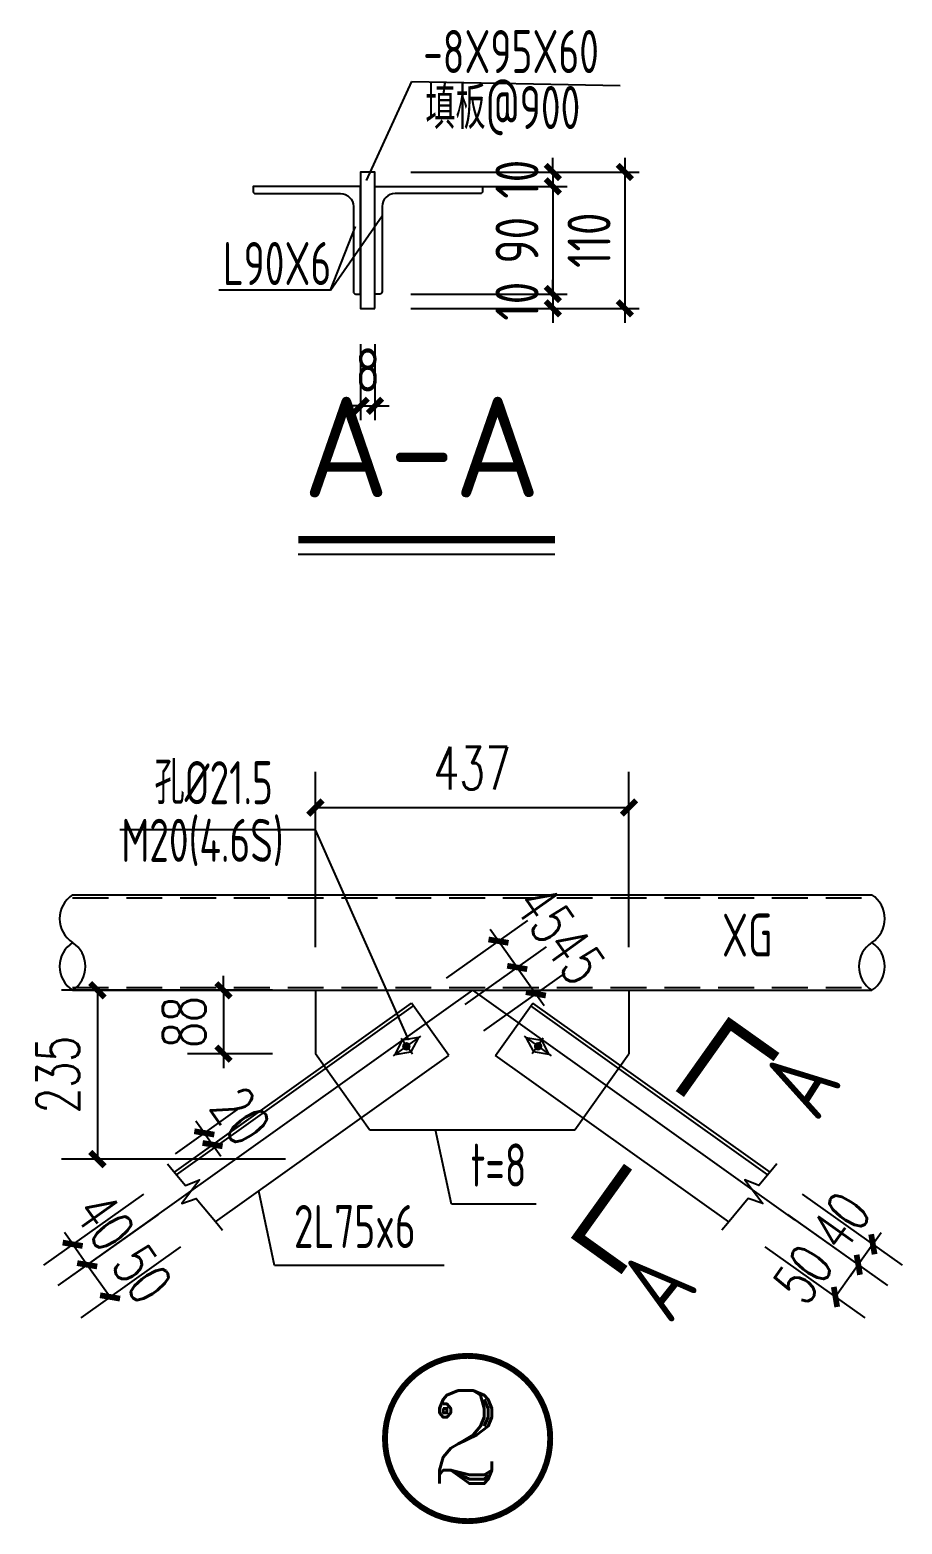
# Model space of a CAD drawing. Extents: x 180850 to 1399066, y 48356 to 327880.
# Drawn here: x 886463 to 898623, y 167920 to 188746 of the extents above; entities that cross this region are included whole.
import ezdxf
from ezdxf.enums import TextEntityAlignment as Align

# ---------------------------------------------------------------- set-up
doc = ezdxf.new("R2010")
doc.units = 0
doc.header["$LTSCALE"] = 1000
doc.linetypes.add('DASHED', pattern=[0.75, 0.5, -0.25])
for name, color, linetype in [('AXIS', 3, 'Continuous'), ('B 板', 11, 'Continuous'), ('DIM', 146, 'Continuous'), ('DOTE', 1, 'Continuous'), ('PUB_DIM', 3, 'Continuous'), ('PUB_TEXT', 7, 'Continuous'), ('SC', 3, 'Continuous'), ('TEXT', 7, 'Continuous'), ('THICK', 6, 'Continuous'), ('THIN', 7, 'Continuous'), ('XG', 6, 'Continuous'), ('型钢', 6, 'Continuous'), ('粗线', 5, 'Continuous')]:
    doc.layers.add(name, color=color, linetype=linetype)
doc.styles.add('_TCH_DIM_T3', font='SIMPLEX', dxfattribs={"width": 0.705882, "bigfont": 'GBCBIG'})
doc.styles.add('ROMANC', font='romant.shx', dxfattribs={"width": 0.8, "bigfont": '@1hztxt.shx'})
doc.styles.add('TSS-CTXT', font='tssdeng.shx', dxfattribs={"width": 0.8, "bigfont": 'gbcbig.shx'})
doc.styles.add('TSSD_Dimension', font='Tssdeng.shx', dxfattribs={"width": 0.8, "bigfont": 'hztxt.shx'})
doc.styles.add('TSSD_Label', font='tssdeng.shx', dxfattribs={"width": 0.7, "bigfont": 'hztxt.shx'})
doc.styles.add('TSSD_Norm', font='tssdeng.shx', dxfattribs={"bigfont": 'hztxt.shx'})
doc.dimstyles.new('TCH-200-10', dxfattribs={"dimtxt": 595, "dimasz": 200, "dimexe": 500, "dimexo": 600, "dimgap": 252.5, "dimtad": 1, "dimdec": 0, "dimlfac": 0.1, "dimzin": 0, "dimdsep": 46, "dimtxsty": '_TCH_DIM_T3', "dimblk": 'ARCHTICK', "dimcen": 0.09, "dimclrd": 124, "dimclre": 124, "dimclrt": 7, "dimazin": 2, "dimtfac": 1, "dimtdec": 0, "dimtix": 1, "dimtmove": 2, "dimatfit": 3, "dimfxl": 1, "dimtolj": 1, "dimtzin": 0, "dimarcsym": 0})
doc.dimstyles.new('TSSD_20_200', dxfattribs={"dimtxt": 600, "dimasz": 200, "dimexe": 200, "dimexo": 500, "dimgap": 200, "dimtad": 1, "dimdec": 0, "dimlfac": 0.05, "dimzin": 0, "dimdsep": 46, "dimtxsty": 'TSSD_Dimension', "dimblk": 'ARCHTICK', "dimblk1": 'ARCHTICK', "dimblk2": 'ARCHTICK', "dimcen": 0, "dimdle": 200, "dimclrt": 7, "dimadec": 0, "dimazin": 0, "dimtfac": 1, "dimtdec": 0, "dimtix": 1, "dimtmove": 2, "dimatfit": 3, "dimfxl": 1, "dimtolj": 1, "dimtzin": 0, "dimarcsym": 0})

# ---------------------------------------------------------------- blocks, each defined once
blk = doc.blocks.new('_ArchTick')
at = {"color": 0, "linetype": 'ByBlock', "const_width": 0.4}
blk.add_lwpolyline([(-0.5, -0.5), (0.5, 0.5)], dxfattribs=at)
blk = doc.blocks.new('*D1778')
at = {"layer": 'Defpoints', "color": 0, "transparency": 16777216}
for p in [(891074, 184864), (891274, 184864), (891274, 183506)]:
    blk.add_point(p, dxfattribs=at)
at = {"layer": 'DIM', "color": 0, "lineweight": -2, "transparency": 16777216}
for p, q in [((891074, 184364), (891074, 183306)), ((891274, 184364), (891274, 183306)), ((891074, 183506), (890874, 183506)), ((891074, 183506), (891274, 183506)), ((891274, 183506), (891474, 183506))]:
    blk.add_line(p, q, dxfattribs=at)
at = {"layer": 'DIM', "color": 0, "lineweight": -2, "transparency": 16777216, "xscale": 200, "yscale": 200, "zscale": 200}
blk.add_blockref('_ArchTick', (891074, 183506), dxfattribs=at)
at = {"layer": 'DIM', "color": 0, "lineweight": -2, "transparency": 16777216, "xscale": 200, "yscale": 200, "zscale": 200, "rotation": 180}
blk.add_blockref('_ArchTick', (891274, 183506), dxfattribs=at)
at = {"layer": 'DIM', "color": 7, "transparency": 16777216, "insert": (891174, 184006), "char_height": 600, "attachment_point": 5, "style": 'TSSD_Dimension'}
blk.add_mtext('\\A1;8', dxfattribs=at)
blk = doc.blocks.new('*D1779')
at = {"layer": 'Defpoints', "color": 0, "transparency": 16777216}
for p in [(891274, 186764), (891274, 186564), (893754, 186564)]:
    blk.add_point(p, dxfattribs=at)
at = {"layer": 'DIM', "color": 0, "lineweight": -2, "transparency": 16777216}
for p, q in [((893754, 186764), (893754, 186964)), ((891774, 186764), (893954, 186764)), ((893754, 186764), (893754, 186564)), ((891774, 186564), (893954, 186564)), ((893754, 186564), (893754, 186364))]:
    blk.add_line(p, q, dxfattribs=at)
at = {"layer": 'DIM', "color": 0, "lineweight": -2, "transparency": 16777216, "xscale": 200, "yscale": 200, "zscale": 200}
for p, rotation in [((893754, 186764), 270), ((893754, 186564), 90)]:
    blk.add_blockref('_ArchTick', p, dxfattribs=dict(at, rotation=rotation))
at = {"layer": 'DIM', "color": 7, "transparency": 16777216, "insert": (893254, 186664), "char_height": 600, "attachment_point": 5, "rotation": 90, "style": 'TSSD_Dimension'}
blk.add_mtext('\\A1;10', dxfattribs=at)
blk = doc.blocks.new('*D1780')
at = {"layer": 'Defpoints', "color": 0, "transparency": 16777216}
for p in [(891274, 186564), (891274, 185064), (893754, 185064)]:
    blk.add_point(p, dxfattribs=at)
at = {"layer": 'DIM', "color": 0, "lineweight": -2, "transparency": 16777216}
for p, q in [((893754, 186764), (893754, 184864)), ((891774, 186564), (893954, 186564)), ((891774, 185064), (893954, 185064))]:
    blk.add_line(p, q, dxfattribs=at)
at = {"layer": 'DIM', "color": 0, "lineweight": -2, "transparency": 16777216, "xscale": 200, "yscale": 200, "zscale": 200}
for p, rotation in [((893754, 186564), 90), ((893754, 185064), 270)]:
    blk.add_blockref('_ArchTick', p, dxfattribs=dict(at, rotation=rotation))
at = {"layer": 'DIM', "color": 7, "transparency": 16777216, "insert": (893254, 185814), "char_height": 600, "attachment_point": 5, "rotation": 90, "style": 'TSSD_Dimension'}
blk.add_mtext('\\A1;90', dxfattribs=at)
blk = doc.blocks.new('*D1781')
at = {"layer": 'Defpoints', "color": 0, "transparency": 16777216}
for p in [(891274, 185064), (891274, 184864), (893754, 184864)]:
    blk.add_point(p, dxfattribs=at)
at = {"layer": 'DIM', "color": 0, "lineweight": -2, "transparency": 16777216}
for p, q in [((893754, 185064), (893754, 185264)), ((891774, 185064), (893954, 185064)), ((893754, 185064), (893754, 184864)), ((891774, 184864), (893954, 184864)), ((893754, 184864), (893754, 184664))]:
    blk.add_line(p, q, dxfattribs=at)
at = {"layer": 'DIM', "color": 0, "lineweight": -2, "transparency": 16777216, "xscale": 200, "yscale": 200, "zscale": 200}
for p, rotation in [((893754, 185064), 270), ((893754, 184864), 90)]:
    blk.add_blockref('_ArchTick', p, dxfattribs=dict(at, rotation=rotation))
at = {"layer": 'DIM', "color": 7, "transparency": 16777216, "insert": (893254, 184964), "char_height": 600, "attachment_point": 5, "rotation": 90, "style": 'TSSD_Dimension'}
blk.add_mtext('\\A1;10', dxfattribs=at)
blk = doc.blocks.new('*D1782')
at = {"layer": 'Defpoints', "color": 0, "transparency": 16777216}
for p in [(891274, 186764), (891274, 184864), (894758, 184864)]:
    blk.add_point(p, dxfattribs=at)
at = {"layer": 'DIM', "color": 0, "lineweight": -2, "transparency": 16777216}
for p, q in [((894758, 186964), (894758, 184664)), ((891774, 186764), (894958, 186764)), ((891774, 184864), (894958, 184864))]:
    blk.add_line(p, q, dxfattribs=at)
at = {"layer": 'DIM', "color": 0, "lineweight": -2, "transparency": 16777216, "xscale": 200, "yscale": 200, "zscale": 200}
for p, rotation in [((894758, 186764), 90), ((894758, 184864), 270)]:
    blk.add_blockref('_ArchTick', p, dxfattribs=dict(at, rotation=rotation))
at = {"layer": 'DIM', "color": 7, "transparency": 16777216, "insert": (894258, 185814), "char_height": 600, "attachment_point": 5, "rotation": 90, "style": 'TSSD_Dimension'}
blk.add_mtext('\\A1;110', dxfattribs=at)
blk = doc.blocks.new('详图编号')
at = {"layer": 'PUB_DIM', "lineweight": -3, "const_width": 50}
for points in [[(700, 0, 1), (-700, 0)], [(-700, 0, 1), (700, 0)]]:
    blk.add_lwpolyline(points, format="xyb", dxfattribs=at)
at = {"layer": 'PUB_TEXT', "lineweight": -3, "style": 'ROMANC', "width": 0.888889}
blk.add_attdef('A', text='', height=788, dxfattribs=at).set_placement((-333, -382), (300, -382), align=Align.FIT)
blk = doc.blocks.new('*D1785')
at = {"layer": 'AXIS', "color": 124, "lineweight": -2, "transparency": 16777216}
for p, q in [((888046, 172520), (886652, 171530)), ((888249, 172235), (886855, 171245)), ((887060, 171820), (886944, 171983)), ((887060, 171820), (887262, 171534)), ((887262, 171534), (887378, 171371))]:
    blk.add_line(p, q, dxfattribs=at)
at = {"layer": 'Defpoints', "color": 0, "transparency": 16777216}
for p in [(888535, 172867, 101462), (888738, 172582, 101464), (887262, 171534)]:
    blk.add_point(p, dxfattribs=at)
at = {"layer": 'AXIS', "color": 124, "lineweight": -2, "transparency": 16777216, "xscale": 200, "yscale": 200, "zscale": 200}
for p, rotation in [((887060, 171820), 305.3774153903356), ((887262, 171534), 125.3774153903356)]:
    blk.add_blockref('_ArchTick', p, dxfattribs=dict(at, rotation=rotation))
at = {"layer": 'AXIS', "color": 7, "transparency": 16777216, "insert": (887508, 172138), "char_height": 595, "attachment_point": 5, "rotation": 305.3774, "style": '_TCH_DIM_T3'}
blk.add_mtext('\\A1;40', dxfattribs=at)
blk = doc.blocks.new('*D1786')
at = {"layer": 'AXIS', "color": 124, "lineweight": -2, "transparency": 16777216}
for p, q in [((888245, 172232), (886855, 171245)), ((888563, 171783), (887173, 170796)), ((887262, 171534), (887581, 171086))]:
    blk.add_line(p, q, dxfattribs=at)
at = {"layer": 'Defpoints', "color": 0, "transparency": 16777216}
for p in [(888734, 172579, 101462), (889053, 172131, 101465), (887581, 171086)]:
    blk.add_point(p, dxfattribs=at)
at = {"layer": 'AXIS', "color": 124, "lineweight": -2, "transparency": 16777216, "xscale": 200, "yscale": 200, "zscale": 200}
for p, rotation in [((887262, 171534), 125.3774153904201), ((887581, 171086), 305.3774153904201)]:
    blk.add_blockref('_ArchTick', p, dxfattribs=dict(at, rotation=rotation))
at = {"layer": 'AXIS', "color": 7, "transparency": 16777216, "insert": (888029, 171404), "char_height": 595, "attachment_point": 5, "rotation": 305.3774, "style": '_TCH_DIM_T3'}
blk.add_mtext('\\A1;50', dxfattribs=at)
blk = doc.blocks.new('*D1787')
at = {"layer": 'AXIS', "color": 124, "lineweight": -2, "transparency": 16777216}
for p, q in [((889385, 173720), (888487, 173082)), ((889501, 173557), (888603, 172919)), ((888895, 173372), (888779, 173535)), ((888895, 173372), (889010, 173209)), ((889010, 173209), (889126, 173046))]:
    blk.add_line(p, q, dxfattribs=at)
at = {"layer": 'Defpoints', "color": 0, "transparency": 16777216}
for p in [(889874, 174068, 102970), (889990, 173905, 102971), (889010, 173209)]:
    blk.add_point(p, dxfattribs=at)
at = {"layer": 'AXIS', "color": 124, "lineweight": -2, "transparency": 16777216, "xscale": 200, "yscale": 200, "zscale": 200}
for p, rotation in [((888895, 173372), 305.4123468731784), ((889010, 173209), 125.4123468731784)]:
    blk.add_blockref('_ArchTick', p, dxfattribs=dict(at, rotation=rotation))
at = {"layer": 'AXIS', "color": 7, "transparency": 16777216, "insert": (889401, 173609), "char_height": 595, "attachment_point": 5, "rotation": 305.4123, "style": '_TCH_DIM_T3'}
blk.add_mtext('\\A1;20', dxfattribs=at)
blk = doc.blocks.new('*D1794')
at = {"layer": 'AXIS', "color": 124, "lineweight": -2, "transparency": 16777216}
for p, q in [((889844, 175360), (888662, 175360)), ((889162, 175360), (889162, 175560)), ((889162, 175360), (889162, 174476)), ((889844, 174476), (888662, 174476)), ((889162, 174476), (889162, 174276))]:
    blk.add_line(p, q, dxfattribs=at)
at = {"layer": 'Defpoints', "color": 0, "transparency": 16777216}
for p in [(890444, 175360, 103849), (889162, 174476), (890444, 174476, 103563)]:
    blk.add_point(p, dxfattribs=at)
at = {"layer": 'AXIS', "color": 124, "lineweight": -2, "transparency": 16777216, "xscale": 200, "yscale": 200, "zscale": 200}
for p, rotation in [((889162, 175360), 270), ((889162, 174476), 90)]:
    blk.add_blockref('_ArchTick', p, dxfattribs=dict(at, rotation=rotation))
at = {"layer": 'AXIS', "color": 7, "transparency": 16777216, "insert": (888612, 174918), "char_height": 595, "attachment_point": 5, "rotation": 90, "style": '_TCH_DIM_T3'}
blk.add_mtext('\\A1;88', dxfattribs=at)
blk = doc.blocks.new('*D1788')
at = {"layer": 'AXIS', "color": 124, "lineweight": -2, "transparency": 16777216}
for p, q in [((890444, 175960), (890444, 178407)), ((894815, 175960), (894815, 178407)), ((890444, 177907), (894815, 177907))]:
    blk.add_line(p, q, dxfattribs=at)
at = {"layer": 'Defpoints', "color": 0, "transparency": 16777216}
for p in [(894815, 177907), (890444, 175360, 103849), (894815, 175360, 103849)]:
    blk.add_point(p, dxfattribs=at)
at = {"layer": 'AXIS', "color": 124, "lineweight": -2, "transparency": 16777216, "xscale": 200, "yscale": 200, "zscale": 200, "rotation": 180}
blk.add_blockref('_ArchTick', (890444, 177907), dxfattribs=at)
at = {"layer": 'AXIS', "color": 124, "lineweight": -2, "transparency": 16777216, "xscale": 200, "yscale": 200, "zscale": 200}
blk.add_blockref('_ArchTick', (894815, 177907), dxfattribs=at)
at = {"layer": 'AXIS', "color": 7, "transparency": 16777216, "insert": (892630, 178457), "char_height": 595, "attachment_point": 5, "style": '_TCH_DIM_T3'}
blk.add_mtext('\\A1;437', dxfattribs=at)
blk = doc.blocks.new('*D1789')
at = {"layer": 'AXIS', "color": 124, "lineweight": -2, "transparency": 16777216}
for p, q in [((889274, 175360), (886904, 175360)), ((887404, 175360), (887404, 173008)), ((890027, 173008), (886904, 173008))]:
    blk.add_line(p, q, dxfattribs=at)
at = {"layer": 'Defpoints', "color": 0, "transparency": 16777216}
for p in [(889874, 175360, 103849), (887404, 173008), (890627, 173008, 102975)]:
    blk.add_point(p, dxfattribs=at)
at = {"layer": 'AXIS', "color": 124, "lineweight": -2, "transparency": 16777216, "xscale": 200, "yscale": 200, "zscale": 200}
for p, rotation in [((887404, 175360), 90), ((887404, 173008), 270)]:
    blk.add_blockref('_ArchTick', p, dxfattribs=dict(at, rotation=rotation))
at = {"layer": 'AXIS', "color": 7, "transparency": 16777216, "insert": (886854, 174184), "char_height": 595, "attachment_point": 5, "rotation": 90, "style": '_TCH_DIM_T3'}
blk.add_mtext('\\A1;235', dxfattribs=at)
blk = doc.blocks.new('*D1790')
at = {"layer": 'AXIS', "color": 124, "lineweight": -2, "transparency": 16777216}
for p, q in [((892272, 175530), (893404, 176334)), ((892996, 176045), (892880, 176208)), ((893257, 175678), (892996, 176045)), ((892532, 175163), (893664, 175967)), ((893257, 175678), (893373, 175515))]:
    blk.add_line(p, q, dxfattribs=at)
at = {"layer": 'Defpoints', "color": 0, "transparency": 16777216}
for p in [(892996, 176045), (891783, 175183, 102714), (892043, 174816, 103506)]:
    blk.add_point(p, dxfattribs=at)
at = {"layer": 'AXIS', "color": 124, "lineweight": -2, "transparency": 16777216, "xscale": 200, "yscale": 200, "zscale": 200}
for p, rotation in [((892996, 176045), 305.3774153900254), ((893257, 175678), 125.3774153900254)]:
    blk.add_blockref('_ArchTick', p, dxfattribs=dict(at, rotation=rotation))
at = {"layer": 'AXIS', "color": 7, "transparency": 16777216, "insert": (893643, 176427), "char_height": 595, "attachment_point": 5, "rotation": 305.3774, "style": '_TCH_DIM_T3'}
blk.add_mtext('\\A1;45', dxfattribs=at)
blk = doc.blocks.new('*D1791')
at = {"layer": 'AXIS', "color": 124, "lineweight": -2, "transparency": 16777216}
for p, q in [((892532, 175163), (893664, 175967)), ((893257, 175678), (893141, 175841)), ((892793, 174796), (893925, 175600)), ((893257, 175678), (893517, 175311)), ((893517, 175311), (893633, 175148))]:
    blk.add_line(p, q, dxfattribs=at)
at = {"layer": 'Defpoints', "color": 0, "transparency": 16777216}
for p in [(893517, 175311), (892043, 174816, 103506), (892304, 174449, 102718)]:
    blk.add_point(p, dxfattribs=at)
at = {"layer": 'AXIS', "color": 124, "lineweight": -2, "transparency": 16777216, "xscale": 200, "yscale": 200, "zscale": 200}
for p, rotation in [((893257, 175678), 305.3774153909487), ((893517, 175311), 125.3774153909487)]:
    blk.add_blockref('_ArchTick', p, dxfattribs=dict(at, rotation=rotation))
at = {"layer": 'AXIS', "color": 7, "transparency": 16777216, "insert": (894067, 175847), "char_height": 595, "attachment_point": 5, "rotation": 305.3774, "style": '_TCH_DIM_T3'}
blk.add_mtext('\\A1;45', dxfattribs=at)
blk = doc.blocks.new('*D1792')
at = {"layer": 'AXIS', "color": 124, "lineweight": -2, "transparency": 16777216}
for p, q in [((897229, 172520), (898623, 171530)), ((897026, 172235), (898420, 171245)), ((898215, 171820), (898012, 171534)), ((898215, 171820), (898331, 171983)), ((898012, 171534), (897897, 171371))]:
    blk.add_line(p, q, dxfattribs=at)
at = {"layer": 'Defpoints', "color": 0, "transparency": 16777216}
for p in [(896739, 172867, 101462), (896537, 172582, 101464), (898012, 171534)]:
    blk.add_point(p, dxfattribs=at)
at = {"layer": 'AXIS', "color": 124, "lineweight": -2, "transparency": 16777216, "xscale": 200, "yscale": 200, "zscale": 200}
for p, rotation in [((898215, 171820), 234.6225846096644), ((898012, 171534), 54.62258460966439)]:
    blk.add_blockref('_ArchTick', p, dxfattribs=dict(at, rotation=rotation))
at = {"layer": 'AXIS', "color": 7, "transparency": 16777216, "insert": (897767, 172138), "char_height": 595, "attachment_point": 5, "rotation": 54.6226, "style": '_TCH_DIM_T3'}
blk.add_mtext('\\A1;40', dxfattribs=at)
blk = doc.blocks.new('*D1793')
at = {"layer": 'AXIS', "color": 124, "lineweight": -2, "transparency": 16777216}
for p, q in [((897030, 172232), (898420, 171245)), ((896711, 171783), (898102, 170796)), ((898012, 171534), (897694, 171086))]:
    blk.add_line(p, q, dxfattribs=at)
at = {"layer": 'Defpoints', "color": 0, "transparency": 16777216}
for p in [(896541, 172579, 101462), (896222, 172131, 101465), (897694, 171086)]:
    blk.add_point(p, dxfattribs=at)
at = {"layer": 'AXIS', "color": 124, "lineweight": -2, "transparency": 16777216, "xscale": 200, "yscale": 200, "zscale": 200}
for p, rotation in [((898012, 171534), 54.62258460957983), ((897694, 171086), 234.6225846095798)]:
    blk.add_blockref('_ArchTick', p, dxfattribs=dict(at, rotation=rotation))
at = {"layer": 'AXIS', "color": 7, "transparency": 16777216, "insert": (897246, 171404), "char_height": 595, "attachment_point": 5, "rotation": 54.6226, "style": '_TCH_DIM_T3'}
blk.add_mtext('\\A1;50', dxfattribs=at)

msp = doc.modelspace()

# ---------------------------------------------------------------- linework, layer by layer
for p, q in [((890443.91, 175360.48, 281.85), (890443.91, 174476.34, -4.52)), ((894815.21, 175360.48, 281.85), (894815.21, 174476.34, -4.52)), ((891907.08, 174719.4, -2.26), (891527.75, 174447.59, -2.26)), ((891554.84, 174467.01, -2.26), (891659.17, 174664.79, -2.26)), ((891639.75, 174691.88, -2.26), (891795.08, 174475.12, -2.26)), ((891879.99, 174699.99, -2.26), (891659.17, 174664.79, -2.26)), ((891879.99, 174699.99, -2.26), (891775.66, 174502.21, -2.26)), ((893352.04, 174719.4, -2.26), (893731.38, 174447.59, -2.26)), ((893379.14, 174699.99, -2.26), (893599.95, 174664.79, -2.26)), ((893379.14, 174699.99, -2.26), (893483.46, 174502.21, -2.26)), ((893619.37, 174691.88, -2.26), (893464.05, 174475.12, -2.26)), ((893704.28, 174467.01, -2.26), (893599.95, 174664.79, -2.26)), ((891197.2, 173416.85), (890443.91, 174476.34, -4.52)), ((891554.84, 174467.01, -2.26), (891775.66, 174502.21, -2.26)), ((893704.28, 174467.01, -2.26), (893483.46, 174502.21, -2.26)), ((894061.93, 173416.85), (894815.21, 174476.34, -4.52)), ((891197.2, 173416.85), (894061.93, 173416.85))]:
    msp.add_line(p, q)
at = {"const_width": 50, "elevation": -2.26}
for points in [[(891734.74, 174602.58, 1), (891687.45, 174555.6, 1.00295918), (891734.74, 174602.58)], [(893524.38, 174602.58, -1), (893571.67, 174555.6, -1.00295918), (893524.38, 174602.58)]]:
    msp.add_lwpolyline(points, format="xyb", dxfattribs=at)
at = {"layer": 'AXIS'}
for p, q in [((890446.65, 177597.23, -1266.06), (887716.65, 177597.23, -1266.06)), ((891747.91, 174663.79, -1266.06), (890446.65, 177597.23, -1266.06)), ((892339.14, 172379.59, -100970.55), (892119.72, 173416.85)), ((889875.27, 171523.64, -103043.88), (889655.86, 172560.9, -2073.33)), ((893519.99, 172379.59, -100970.55), (892339.14, 172379.59, -100970.55)), ((892236.97, 171523.64, -103043.88), (889875.27, 171523.64, -103043.88))]:
    msp.add_line(p, q, dxfattribs=at)
at = {"layer": 'B 板'}
msp.add_lwpolyline([(891273.77, 184864.4), (891273.77, 186764.4), (891073.77, 186764.4), (891073.77, 184864.4)], close=True, dxfattribs=at)
at = {"layer": 'DIM'}
for p, q in [((891157.54, 186647.45), (891789.49, 188027.86)), ((891789.49, 188027.86), (894693.55, 187972.32)), ((890652.7, 185120.14), (891373.77, 186156.34)), ((890652.7, 185120.14), (891000.41, 186006.13)), ((890652.7, 185120.14), (889096.57, 185120.14))]:
    msp.add_line(p, q, dxfattribs=at)
at = {"layer": 'DOTE'}
for p in [(888140.85, 172154.16, -2972.53), (897134.05, 172154.16, -2972.53)]:
    msp.add_line(p, (892637.45, 175360.48, -792.33), dxfattribs=at)
at = {"layer": 'SC', "extrusion": (0.0037, 0.008783, 0.999955)}
for p, q in [((888477.67, 172826.14, -2396.47), (891782.53, 175182.69, -794.08)), ((892303.59, 174448.88), (891782.53, 175182.69, -4.52)), ((892303.59, 174448.88), (891782.53, 175182.69, -4.52)), ((888509.08, 172788.16, -2385.83), (891810.99, 175142.61, -784.88)), ((889052.71, 172130.82, -2365.78), (892303.59, 174448.88, -789.57))]:
    msp.add_line(p, q, dxfattribs=at)
at = {"layer": 'SC', "extrusion": (-0.0037, 0.008783, 0.999955)}
for p, q in [((892955.54, 174448.88), (893476.59, 175182.69, -4.52)), ((892955.54, 174448.88), (893476.59, 175182.69, -4.52)), ((896781.46, 172826.14, -2396.47), (893476.59, 175182.69, -794.08)), ((896750.05, 172788.16, -2385.83), (893448.13, 175142.61, -784.88)), ((896206.42, 172130.82, -2365.78), (892955.54, 174448.88, -789.57))]:
    msp.add_line(p, q, dxfattribs=at)
at = {"layer": 'SC', "elevation": -2386.32}
for points in [[(888383.71, 172939.75), (888467.69, 172838.2), (888632.65, 172638.74), (888827.56, 172716.88), (888580.02, 172389.34), (888783.56, 172456.26), (889072.03, 172107.45), (889148.51, 172014.98)], [(896875.41, 172939.75), (896791.43, 172838.2), (896626.48, 172638.74), (896431.57, 172716.88), (896679.1, 172389.34), (896475.56, 172456.26), (896187.09, 172107.45), (896110.62, 172014.98)]]:
    msp.add_lwpolyline(points, dxfattribs=at)
at = {"layer": 'THICK', "linetype": 'ByBlock', "const_width": 100}
msp.add_lwpolyline([(890205.38, 181640.45), (893781.76, 181640.45)], dxfattribs=at)
at = {"layer": 'THIN', "linetype": 'ByBlock'}
msp.add_lwpolyline([(890205.38, 181440.45), (893781.76, 181440.45)], dxfattribs=at)
at = {"layer": 'XG'}
for p, q in [((887058.36, 176690.48, 281.85), (898200.76, 176690.48, 281.85)), ((887058.36, 175360.48, 281.85), (898200.76, 175360.48, 281.85))]:
    msp.add_line(p, q, dxfattribs=at)
at = {"layer": 'XG', "linetype": 'DASHED'}
for p, q in [((887058.36, 176650.48, 281.85), (898200.76, 176650.48, 281.85)), ((887058.36, 175400.48, 281.85), (898200.76, 175400.48, 281.85))]:
    msp.add_line(p, q, dxfattribs=at)
at = {"layer": 'XG'}
for centre, start, end in [((887273.38, 176357.98, 281.85), 122.890409, 237.109591), ((897985.74, 176357.98, 281.85), 302.890409, 57.109591), ((887273.38, 175692.98, 281.85), 122.890409, 237.109591), ((886843.33, 175692.98, 281.85), 302.890409, 57.109591), ((898415.79, 175692.98, 281.85), 122.890409, 237.109591), ((897985.74, 175692.98, 281.85), 302.890409, 57.109591)]:
    msp.add_arc(centre, 395.97, start, end, dxfattribs=at)
at = {"layer": '型钢'}
for points in [[(891073.77, 186564.4), (889573.77, 186564.4), (889573.77, 186497.73, 0.41421356), (889607.1, 186464.4), (890793.77, 186464.4, -0.41421356), (890973.77, 186284.4), (890973.77, 185097.73, 0.41421356), (891007.1, 185064.4), (891073.77, 185064.4)], [(891273.77, 186564.4), (892773.77, 186564.4), (892773.77, 186497.73, -0.41421356), (892740.43, 186464.4), (891553.77, 186464.4, 0.41421356), (891373.77, 186284.4), (891373.77, 185097.73, -0.41421356), (891340.43, 185064.4), (891273.77, 185064.4)]]:
    msp.add_lwpolyline(points, format="xyb", close=True, dxfattribs=at)
at = {"layer": '粗线', "linetype": 'ByBlock', "const_width": 140, "elevation": -110431.7}
for points in [[(895524.36, 173913.67), (896219.02, 174892.16), (896871.35, 174429.05)], [(894801.69, 172901.06), (894102.97, 171925.46), (894753.37, 171459.65)]]:
    msp.add_lwpolyline(points, dxfattribs=at)

# ---------------------------------------------------------------- block references
at = {"layer": 'PUB_DIM', "linetype": 'Continuous', "lineweight": -3}
ref = msp.add_blockref('详图编号', (892565.23, 169112.92, -110431.7), dxfattribs=dict(at, xscale=1.645714286714792, yscale=1.645714286714792, zscale=1.645714286714792))
ref.add_attrib('A', '2', dxfattribs={"layer": 'PUB_TEXT', "color": 7, "lineweight": -2, "height": 1296, "style": 'ROMANC', "width": 0.993464}).set_placement((892016.83, 168484.3, -110431.7), (893059.11, 168484.3, -110431.7), align=Align.FIT)

# ---------------------------------------------------------------- texts
at = {"layer": 'PUB_TEXT', "linetype": 'ByBlock', "style": 'TSS-CTXT', "width": 0.8}
for rotation, p in [(57.529437, (897199.41, 174067.31, -110431.7)), (51.488679, (895202.27, 171267.37, -110431.7))]:
    msp.add_text('A', height=1000, rotation=rotation, dxfattribs=at).set_placement(p, align=Align.MIDDLE_CENTER)
at = {"layer": 'TEXT', "linetype": 'ByBlock', "style": 'TSSD_Norm'}
msp.add_text('A-A', height=1400, dxfattribs=at).set_placement((890270, 181812.76), align=Align.BOTTOM_LEFT)
at = {"layer": 'TEXT', "style": 'TSSD_Label', "width": 0.7}
for s, p in [('孔%%c21.5', (888200.15, 177773.73, -1266.06)), ('M20(4.6S)', (887737.24, 176970.23, -1266.06)), ('t=8', (892607.82, 172443.93, -100970.55)), ('2L75x6', (890143.95, 171587.98, -103043.88))]:
    msp.add_text(s, height=600, dxfattribs=at).set_placement(p, align=Align.BOTTOM_LEFT)
msp.add_text('XG', height=600, dxfattribs=at).set_placement((896112.15, 175829.23, -34917.14))
at = {"layer": 'THIN', "style": 'TSSD_Dimension', "width": 0.7}
for s, p in [('-8X95X60', (891945.86, 188143.87)), ('填板@900', (891976.27, 187364.04)), ('L90X6', (889154.39, 185189.51))]:
    msp.add_text(s, height=600, dxfattribs=at).set_placement(p)

# ---------------------------------------------------------------- dimensions: what is measured, and where the dimension line sits
at = {"layer": 'AXIS'}
dim = msp.add_linear_dim(base=(894815.21, 177906.73, -103567.37), p1=(890443.91, 175360.48, 281.85), p2=(894815.21, 175360.48, 281.85), dimstyle='TCH-200-10', dxfattribs=at)
dim.commit()
dim.dimension.update_dxf_attribs({"geometry": '*D1788', "text_midpoint": (892629.56, 178456.73, -103567.37)})
for base, p2, angle, picture, middle in [((892996.26, 176044.52, -103507.88), (891782.53, 175182.69, -794.08), 125.377415, '*D1790', (893643.15, 176427.23, -103507.88)), ((893517.32, 175310.71, -103507.88), (892303.59, 174448.88, -789.57), 305.377415, '*D1791', (894067.15, 175847.23, -103507.88))]:
    dim = msp.add_linear_dim(base=base, p1=(892043.06, 174815.78, -2.26), p2=p2, angle=angle, dimstyle='TCH-200-10', dxfattribs=at)
    dim.commit()
    dim.dimension.update_dxf_attribs({"geometry": picture, "text_midpoint": middle, "dimtype": 161})
for base, p1, p2, picture, middle in [((887403.65, 173008.35, -103567.37), (889873.75, 175360.48, 281.85), (890627.04, 173008.35, -592.71), '*D1789', (886853.65, 174184.42, -103567.37)), ((889162.31, 174476.34, -103567.37), (890443.91, 175360.48, 281.85), (890443.91, 174476.34, -4.52), '*D1794', (888612.31, 174918.41, -103567.37))]:
    dim = msp.add_linear_dim(base=base, p1=p1, p2=p2, angle=90, dimstyle='TCH-200-10', dxfattribs=at)
    dim.commit()
    dim.dimension.update_dxf_attribs({"geometry": picture, "text_midpoint": middle})
dim = msp.add_aligned_dim(p1=(889873.75, 174067.84, -597.23), p2=(889989.64, 173904.84, -596.53), distance=-1201.49, dimstyle='TCH-200-10', dxfattribs=at)
dim.commit()
dim.dimension.update_dxf_attribs({"geometry": '*D1787', "text_midpoint": (889400.73, 173608.83, -103567.38)})
for base, p1, p2, angle, text, picture, middle in [((887262.42, 171534.15, -103830.32), (888535.42, 172867.32, -2368.46), (888738.05, 172581.95, -2366.71), 305.377415, '40', '*D1785', (887508.23, 172137.95, -103830.32)), ((898012.48, 171534.15, -103830.32), (896739.48, 172867.32, -2368.46), (896536.84, 172581.95, -2366.71), 234.622585, '40', '*D1792', (897766.66, 172137.95, -103830.32)), ((887580.85, 171085.7, -103830.32), (888734.28, 172579.26, -2368.54), (889052.71, 172130.82, -2365.78), 305.377415, '50', '*D1786', (888029.3, 171404.13, -103830.32)), ((897694.05, 171085.7, -103830.32), (896540.61, 172579.26, -2368.54), (896222.19, 172130.82, -2365.78), 234.622585, '50', '*D1793', (897245.6, 171404.13, -103830.32))]:
    dim = msp.add_linear_dim(base=base, p1=p1, p2=p2, angle=angle, text=text, dimstyle='TCH-200-10', dxfattribs=at)
    dim.commit()
    dim.dimension.update_dxf_attribs({"geometry": picture, "text_midpoint": middle, "dimtype": 161})
at = {"layer": 'DIM'}
for base, p1, p2, text, picture, middle in [((893753.53, 186564.4), (891273.77, 186764.4), (891273.77, 186564.4), '10', '*D1779', (893253.53, 186664.4)), ((894757.75, 184864.4), (891273.77, 186764.4), (891273.77, 184864.4), '110', '*D1782', (894257.75, 185814.4)), ((893753.53, 185064.4), (891273.77, 186564.4), (891273.77, 185064.4), '90', '*D1780', (893253.53, 185814.4)), ((893753.53, 184864.4), (891273.77, 185064.4), (891273.77, 184864.4), '10', '*D1781', (893253.53, 184964.4))]:
    dim = msp.add_linear_dim(base=base, p1=p1, p2=p2, angle=90, text=text, dimstyle='TSSD_20_200', dxfattribs=at)
    dim.commit()
    dim.dimension.update_dxf_attribs({"geometry": picture, "text_midpoint": middle})
dim = msp.add_linear_dim(base=(891273.77, 183505.76), p1=(891073.77, 184864.4), p2=(891273.77, 184864.4), text='8', dimstyle='TSSD_20_200', dxfattribs=at)
dim.commit()
dim.dimension.update_dxf_attribs({"geometry": '*D1778', "text_midpoint": (891173.77, 184005.76)})

doc.saveas('drawing.dxf')
